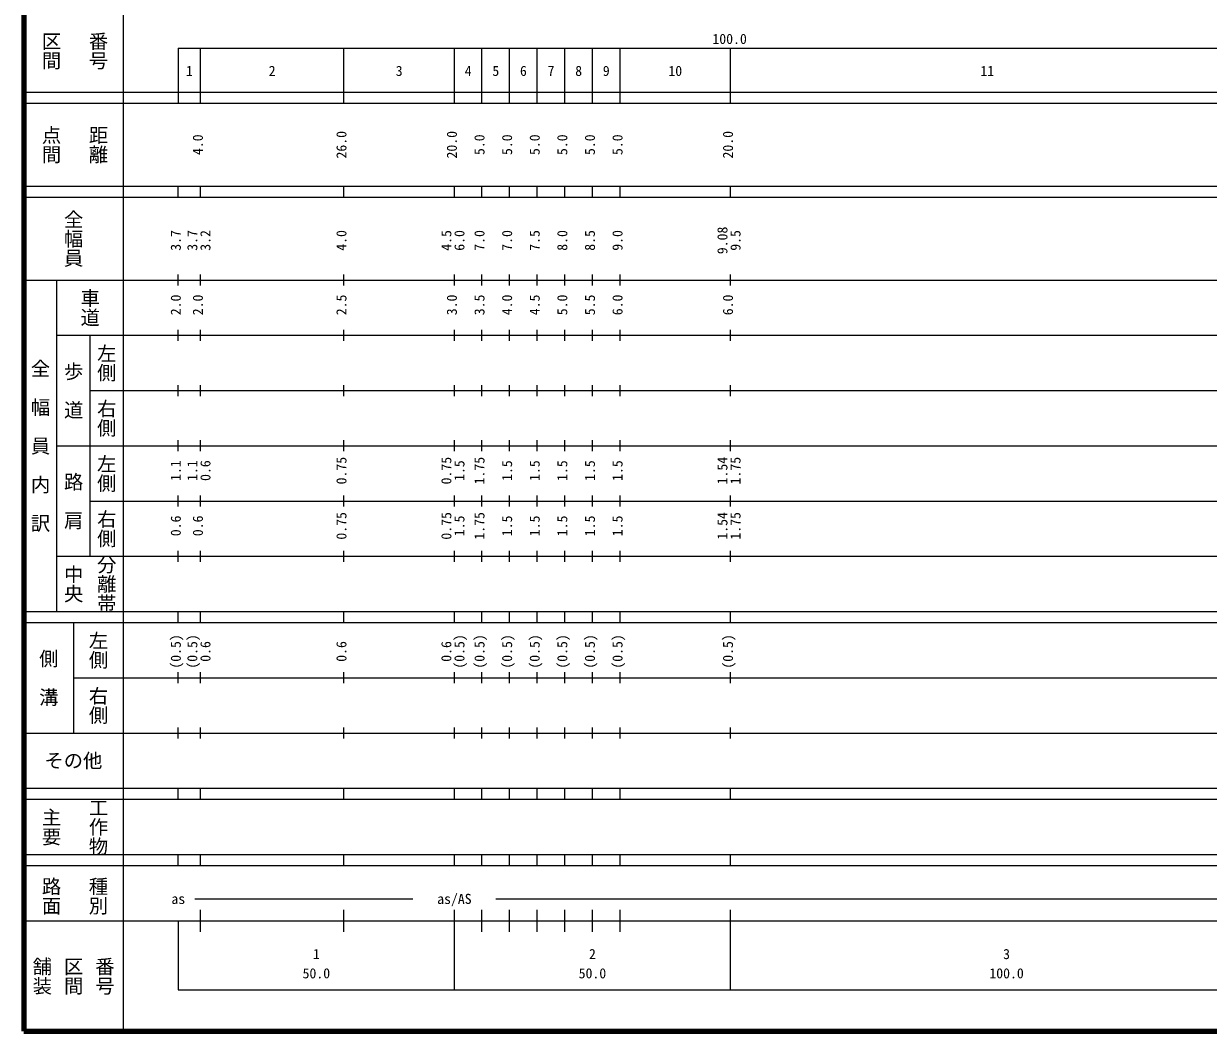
# Model space of a CAD drawing. Units: millimetres on the paper, enlarged 1000 times. Extents: x 40000 to 680000, y 20000 to 380000.
# Drawn here: x 40000 to 254536, y 20000 to 202409 of the extents above; entities that cross this region are included whole.
import ezdxf
from ezdxf.enums import TextEntityAlignment as Align

# ---------------------------------------------------------------- set-up
doc = ezdxf.new("R2010")
doc.units = ezdxf.units.MM
doc.header["$LTSCALE"] = 1000
doc.layers.add('M-TTL', color=2, linetype='Continuous', lineweight=140)
doc.layers.add('M-TTL-BAND', color=7, linetype='Continuous', lineweight=25)
doc.styles.add('@ＭＳ ゴシック', font='')
doc.styles.add('ＭＳ ゴシック', font='')
doc.styles.get('@ＭＳ ゴシック').set_extended_font_data('@MS Gothic')
doc.styles.get('ＭＳ ゴシック').set_extended_font_data('MS Gothic')

msp = doc.modelspace()

# ---------------------------------------------------------------- linework, layer by layer
at = {"layer": 'M-TTL'}
for p, q in [((40000, 380000), (40000, 20000)), ((40000, 20000), (680000, 20000))]:
    msp.add_line(p, q, dxfattribs=at)
at = {"layer": 'M-TTL-BAND'}
for p, q in [((58000, 370000), (58000, 20000)), ((68000, 198000), (579000, 198000)), ((68000, 198000), (68000, 188000)), ((72000, 188000), (72000, 198000)), ((98000, 188000), (98000, 198000)), ((118000, 188000), (118000, 198000)), ((123000, 188000), (123000, 198000)), ((128000, 188000), (128000, 198000)), ((133000, 188000), (133000, 198000)), ((138000, 188000), (138000, 198000)), ((143000, 188000), (143000, 198000)), ((148000, 188000), (148000, 198000)), ((168000, 188000), (168000, 198000)), ((40000, 190000), (579000, 190000)), ((40000, 188000), (579000, 188000)), ((40000, 173000), (579000, 173000)), ((68000, 171000), (68000, 173000)), ((72000, 171000), (72000, 173000)), ((98000, 171000), (98000, 173000)), ((118000, 171000), (118000, 173000)), ((123000, 171000), (123000, 173000)), ((128000, 171000), (128000, 173000)), ((133000, 171000), (133000, 173000)), ((138000, 171000), (138000, 173000)), ((143000, 171000), (143000, 173000)), ((148000, 171000), (148000, 173000)), ((168000, 171000), (168000, 173000)), ((40000, 171000), (579000, 171000)), ((68000, 155000), (68000, 157000)), ((72000, 155000), (72000, 157000)), ((98000, 155000), (98000, 157000)), ((118000, 155000), (118000, 157000)), ((123000, 155000), (123000, 157000)), ((128000, 155000), (128000, 157000)), ((133000, 155000), (133000, 157000)), ((138000, 155000), (138000, 157000)), ((143000, 155000), (143000, 157000)), ((148000, 155000), (148000, 157000)), ((168000, 155000), (168000, 157000)), ((40000, 156000), (579000, 156000)), ((46000, 96000), (46000, 156000)), ((46000, 146000), (579000, 146000)), ((52000, 146000), (52000, 106000)), ((68000, 145000), (68000, 147000)), ((72000, 145000), (72000, 147000)), ((98000, 145000), (98000, 147000)), ((118000, 145000), (118000, 147000)), ((123000, 145000), (123000, 147000)), ((128000, 145000), (128000, 147000)), ((133000, 145000), (133000, 147000)), ((138000, 145000), (138000, 147000)), ((143000, 145000), (143000, 147000)), ((148000, 145000), (148000, 147000)), ((168000, 145000), (168000, 147000)), ((52000, 136000), (579000, 136000)), ((68000, 135000), (68000, 137000)), ((72000, 135000), (72000, 137000)), ((98000, 135000), (98000, 137000)), ((118000, 135000), (118000, 137000)), ((123000, 135000), (123000, 137000)), ((128000, 135000), (128000, 137000)), ((133000, 135000), (133000, 137000)), ((138000, 135000), (138000, 137000)), ((143000, 135000), (143000, 137000)), ((148000, 135000), (148000, 137000)), ((168000, 135000), (168000, 137000)), ((68000, 125000), (68000, 127000)), ((72000, 125000), (72000, 127000)), ((98000, 125000), (98000, 127000)), ((118000, 125000), (118000, 127000)), ((123000, 125000), (123000, 127000)), ((128000, 125000), (128000, 127000)), ((133000, 125000), (133000, 127000)), ((138000, 125000), (138000, 127000)), ((143000, 125000), (143000, 127000)), ((148000, 125000), (148000, 127000)), ((168000, 125000), (168000, 127000)), ((46000, 126000), (579000, 126000)), ((52000, 116000), (579000, 116000)), ((68000, 115000), (68000, 117000)), ((72000, 115000), (72000, 117000)), ((98000, 115000), (98000, 117000)), ((118000, 115000), (118000, 117000)), ((123000, 115000), (123000, 117000)), ((128000, 115000), (128000, 117000)), ((133000, 115000), (133000, 117000)), ((138000, 115000), (138000, 117000)), ((143000, 115000), (143000, 117000)), ((148000, 115000), (148000, 117000)), ((168000, 115000), (168000, 117000)), ((46000, 106000), (579000, 106000)), ((68000, 105000), (68000, 107000)), ((72000, 105000), (72000, 107000)), ((98000, 105000), (98000, 107000)), ((118000, 105000), (118000, 107000)), ((123000, 105000), (123000, 107000)), ((128000, 105000), (128000, 107000)), ((133000, 105000), (133000, 107000)), ((138000, 105000), (138000, 107000)), ((143000, 105000), (143000, 107000)), ((148000, 105000), (148000, 107000)), ((168000, 105000), (168000, 107000)), ((40000, 96000), (579000, 96000)), ((68000, 94000), (68000, 96000)), ((72000, 94000), (72000, 96000)), ((98000, 94000), (98000, 96000)), ((118000, 94000), (118000, 96000)), ((123000, 94000), (123000, 96000)), ((128000, 94000), (128000, 96000)), ((133000, 94000), (133000, 96000)), ((138000, 94000), (138000, 96000)), ((143000, 94000), (143000, 96000)), ((148000, 94000), (148000, 96000)), ((168000, 94000), (168000, 96000)), ((40000, 94000), (579000, 94000)), ((49000, 94000), (49000, 74000)), ((49000, 84000), (579000, 84000)), ((68000, 83000), (68000, 85000)), ((72000, 83000), (72000, 85000)), ((98000, 83000), (98000, 85000)), ((118000, 83000), (118000, 85000)), ((123000, 83000), (123000, 85000)), ((128000, 83000), (128000, 85000)), ((133000, 83000), (133000, 85000)), ((138000, 83000), (138000, 85000)), ((143000, 83000), (143000, 85000)), ((148000, 83000), (148000, 85000)), ((168000, 83000), (168000, 85000)), ((40000, 74000), (579000, 74000)), ((68000, 73000), (68000, 75000)), ((72000, 73000), (72000, 75000)), ((98000, 73000), (98000, 75000)), ((118000, 73000), (118000, 75000)), ((123000, 73000), (123000, 75000)), ((128000, 73000), (128000, 75000)), ((133000, 73000), (133000, 75000)), ((138000, 73000), (138000, 75000)), ((143000, 73000), (143000, 75000)), ((148000, 73000), (148000, 75000)), ((168000, 73000), (168000, 75000)), ((40000, 64000), (579000, 64000)), ((68000, 62000), (68000, 64000)), ((72000, 62000), (72000, 64000)), ((98000, 62000), (98000, 64000)), ((118000, 62000), (118000, 64000)), ((123000, 62000), (123000, 64000)), ((128000, 62000), (128000, 64000)), ((133000, 62000), (133000, 64000)), ((138000, 62000), (138000, 64000)), ((143000, 62000), (143000, 64000)), ((148000, 62000), (148000, 64000)), ((168000, 62000), (168000, 64000)), ((40000, 62000), (579000, 62000)), ((40000, 52000), (579000, 52000)), ((68000, 50000), (68000, 52000)), ((72000, 50000), (72000, 52000)), ((98000, 50000), (98000, 52000)), ((118000, 50000), (118000, 52000)), ((123000, 50000), (123000, 52000)), ((128000, 50000), (128000, 52000)), ((133000, 50000), (133000, 52000)), ((138000, 50000), (138000, 52000)), ((143000, 50000), (143000, 52000)), ((148000, 50000), (148000, 52000)), ((168000, 50000), (168000, 52000)), ((40000, 50000), (579000, 50000)), ((71000, 44000), (110500, 44000)), ((125500, 44000), (465000, 44000)), ((72000, 38000), (72000, 42000)), ((98000, 38000), (98000, 42000)), ((118000, 27500), (118000, 42000)), ((123000, 38000), (123000, 42000)), ((128000, 38000), (128000, 42000)), ((133000, 38000), (133000, 42000)), ((138000, 38000), (138000, 42000)), ((143000, 38000), (143000, 42000)), ((148000, 38000), (148000, 42000)), ((168000, 27500), (168000, 42000)), ((40000, 40000), (579000, 40000)), ((68000, 40000), (68000, 27500)), ((68000, 27500), (579000, 27500))]:
    msp.add_line(p, q, dxfattribs=at)

# ---------------------------------------------------------------- texts
at = {"layer": 'M-TTL-BAND', "style": '@ＭＳ ゴシック'}
for s, p in [('区間', (45000, 197500)), ('番号', (53500, 197500)), ('点間', (45000, 180500)), ('距離', (53500, 180500)), ('全幅員', (49000, 163500)), ('車道', (52000, 151000)), ('左側', (55000, 141000)), ('全\u3000幅\u3000員\u3000内\u3000訳', (43000, 126000)), ('歩\u3000道', (49000, 136000)), ('右側', (55000, 131000)), ('左側', (55000, 121000)), ('路\u3000肩', (49000, 116000)), ('右側', (55000, 111000)), ('分離帯', (55000, 101000)), ('中央', (49000, 101000)), ('左側', (53500, 89000)), ('側\u3000溝', (44500, 84000)), ('右側', (53500, 79000)), ('主要', (45000, 57000)), ('工作物', (53500, 57000)), ('路面', (45000, 44500)), ('種別', (53500, 44500)), ('舗装', (43333, 30000)), ('区間', (49000, 30000)), ('番号', (54667, 30000))]:
    msp.add_text(s, height=2566, rotation=270, dxfattribs=at).set_placement(p, align=Align.MIDDLE_CENTER)
at = {"layer": 'M-TTL-BAND', "style": 'ＭＳ ゴシック'}
for s, p in [('100.0', (167844, 198195)), ('1', (70000, 192405)), ('2', (85000, 192405)), ('3', (108000, 192405)), ('4', (120500, 192405)), ('5', (125500, 192405)), ('6', (130500, 192405)), ('7', (135500, 192405)), ('8', (140500, 192405)), ('9', (145500, 192405)), ('10', (158000, 192405)), ('11', (214500, 192405)), ('as', (68000, 42500)), ('as/AS', (118000, 42500)), ('1', (93000, 32523)), ('2', (143000, 32523)), ('3', (218000, 32523)), ('50.0', (93000, 29033)), ('50.0', (143000, 29033)), ('100.0', (218000, 29033))]:
    msp.add_text(s, height=1833, dxfattribs=at).set_placement(p, align=Align.BOTTOM_CENTER)
for s, p in [('26.0', (99000, 180500)), ('20.0', (119000, 180500)), ('20.0', (169000, 180500)), ('4.0', (73000, 180500)), ('5.0', (124000, 180500)), ('5.0', (129000, 180500)), ('5.0', (134000, 180500)), ('5.0', (139000, 180500)), ('5.0', (144000, 180500)), ('5.0', (149000, 180500)), ('9.08', (168000, 163174)), ('3.7', (69000, 163174)), ('3.7', (72000, 163174)), ('3.2', (74370, 163174)), ('4.0', (99000, 163174)), ('4.5', (118000, 163174)), ('6.0', (120370, 163174)), ('7.0', (124000, 163174)), ('7.0', (129000, 163174)), ('7.5', (134000, 163174)), ('8.0', (139000, 163174)), ('8.5', (144000, 163174)), ('9.0', (149000, 163174)), ('9.5', (170370, 163174)), ('2.0', (69000, 151500)), ('2.0', (73000, 151500)), ('2.5', (99000, 151500)), ('3.0', (119000, 151500)), ('3.5', (124000, 151500)), ('4.0', (129000, 151500)), ('4.5', (134000, 151500)), ('5.0', (139000, 151500)), ('5.5', (144000, 151500)), ('6.0', (149000, 151500)), ('6.0', (169000, 151500)), ('1.1', (69000, 121500)), ('1.1', (72000, 121500)), ('0.6', (74370, 121500)), ('0.75', (99000, 121500)), ('0.75', (118000, 121500)), ('1.5', (120370, 121500)), ('1.75', (124000, 121500)), ('1.5', (129000, 121500)), ('1.5', (134000, 121500)), ('1.5', (139000, 121500)), ('1.5', (144000, 121500)), ('1.5', (149000, 121500)), ('1.54', (168000, 121500)), ('1.75', (170370, 121500)), ('0.75', (99000, 111500)), ('0.75', (118000, 111500)), ('1.75', (124000, 111500)), ('1.54', (168000, 111500)), ('1.75', (170370, 111500)), ('0.6', (69000, 111500)), ('0.6', (73000, 111500)), ('1.5', (120370, 111500)), ('1.5', (129000, 111500)), ('1.5', (134000, 111500)), ('1.5', (139000, 111500)), ('1.5', (144000, 111500)), ('1.5', (149000, 111500)), ('(0.5)', (69000, 88764)), ('(0.5)', (72000, 88764)), ('0.6', (74370, 88764)), ('0.6', (99000, 88764)), ('0.6', (118000, 88764)), ('(0.5)', (120370, 88764)), ('(0.5)', (124000, 88764)), ('(0.5)', (129000, 88764)), ('(0.5)', (134000, 88764)), ('(0.5)', (139000, 88764)), ('(0.5)', (144000, 88764)), ('(0.5)', (149000, 88764)), ('(0.5)', (169000, 88764))]:
    msp.add_text(s, height=1833, rotation=90, dxfattribs=at).set_placement(p, align=Align.BOTTOM_CENTER)
msp.add_text('その他', height=2566, dxfattribs=at).set_placement((49000, 69000), align=Align.MIDDLE_CENTER)

doc.saveas('drawing.dxf')
